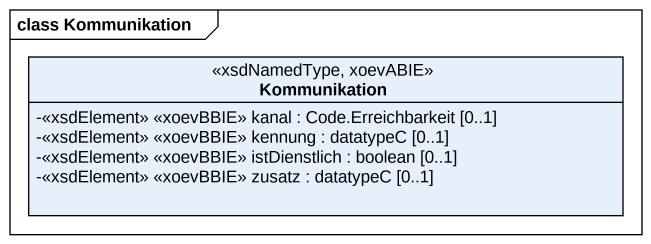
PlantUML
@startuml
mainframe class Kommunikation
hide circle
hide empty members
skinparam classAttributeIconSize 0
class Kommunikation <<xsdNamedType, xoevABIE>> {
  -<<xsdElement>> <<xoevBBIE>> kanal : Code.Erreichbarkeit [0..1]
  -<<xsdElement>> <<xoevBBIE>> kennung : datatypeC [0..1]
  -<<xsdElement>> <<xoevBBIE>> istDienstlich : boolean [0..1]
  -<<xsdElement>> <<xoevBBIE>> zusatz : datatypeC [0..1]
}
@enduml
